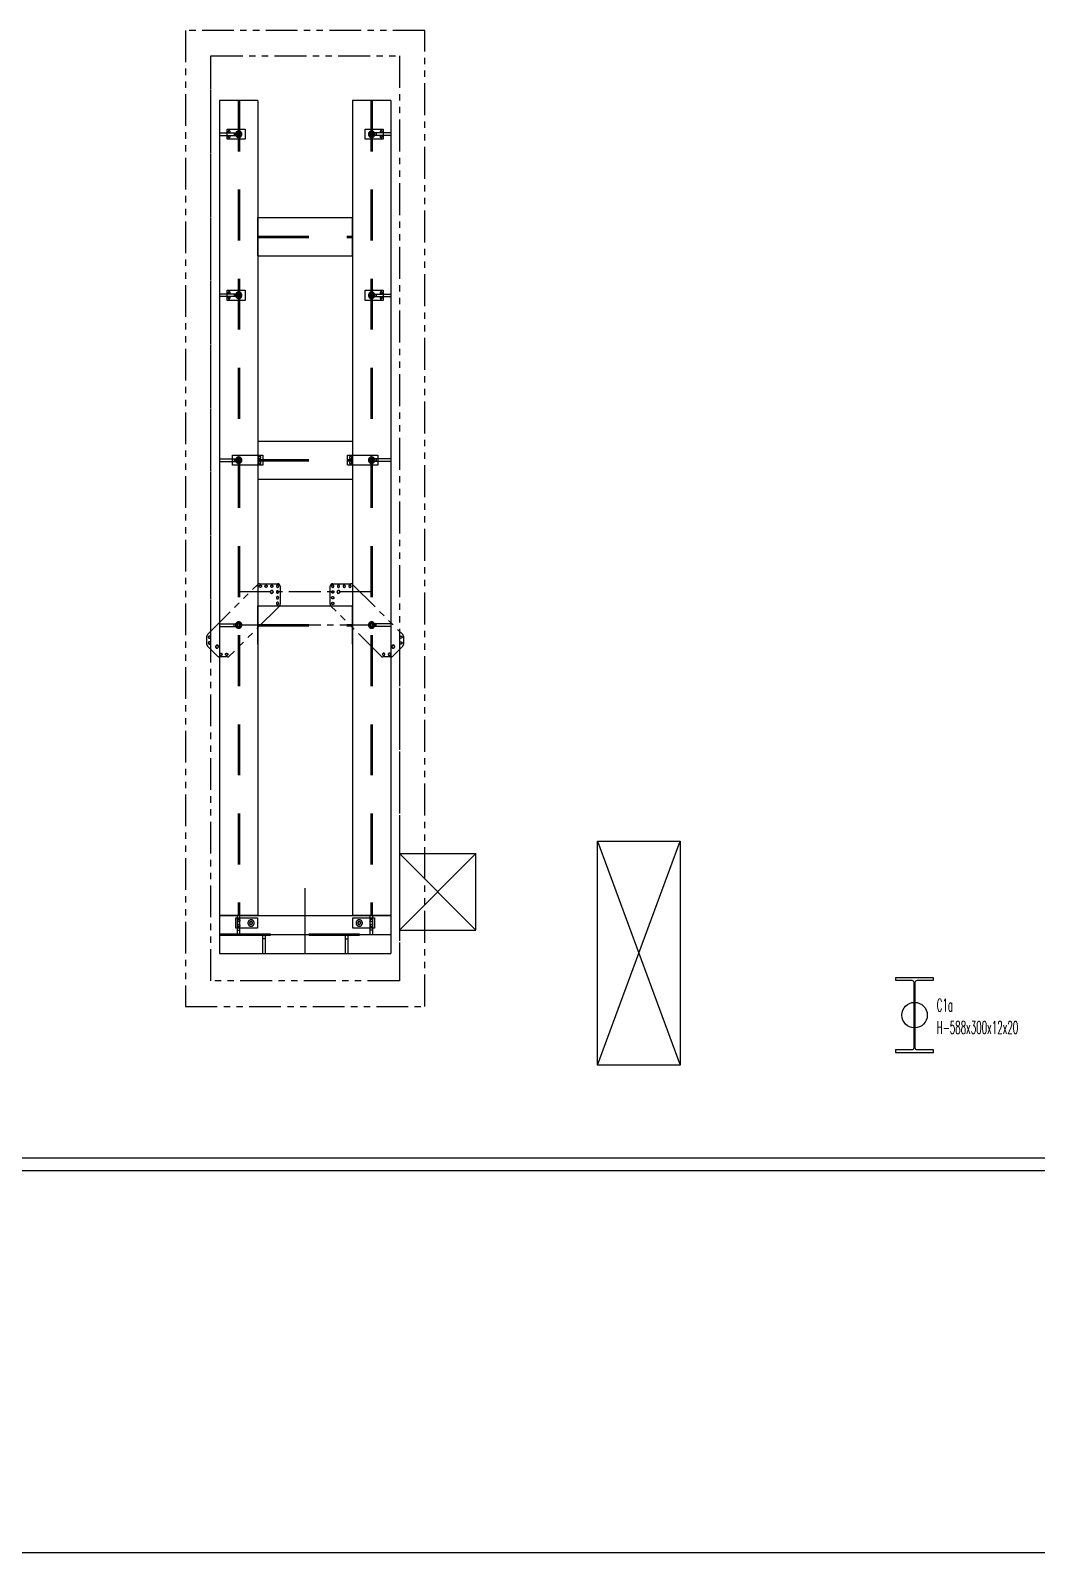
# Model space of a CAD drawing. Header units: millimetres. Extents: x 10462777 to 22643323, y 453826 to 1389191.
# Drawn here: x 11279185 to 11287090, y 589577 to 601532 of the extents above; entities that cross this region are included whole.
import ezdxf
from ezdxf.enums import TextEntityAlignment as Align

# ---------------------------------------------------------------- set-up
doc = ezdxf.new("R2010")
doc.units = ezdxf.units.MM
doc.header["$LTSCALE"] = 200
doc.header["$MEASUREMENT"] = 0
for name, pattern in [('CENTER', [2, 1.25, -0.25, 0.25, -0.25]), ('DASHED', [3.5, 2, -1.5]), ('PHANTOM', [2.5, 1.25, -0.25, 0.25, -0.25, 0.25, -0.25])]:
    doc.linetypes.add(name, pattern=pattern)
doc.layers.get('0').update_dxf_attribs({"linetype": 'CONTINUOUS'})
doc.layers.add('COL', color=2, linetype='CONTINUOUS')
doc.layers.add('ELEV', color=6, linetype='CONTINUOUS')
doc.layers.add('No_Print', color=153, linetype='CONTINUOUS', plot=False)
doc.layers.add('TOP$1', color=7, linetype='CONTINUOUS', true_color=0xffffff)
doc.layers.add('TOP$23', color=7, linetype='CONTINUOUS', true_color=0xffffff)
doc.styles.add('HYwulM', font='txt.shx ', dxfattribs={"bigfont": ' whgtxt.shx'})

msp = doc.modelspace()

# ---------------------------------------------------------------- linework, layer by layer
at = {"ltscale": 10}
for p, q in [((11283640.16633, 593405.03028), (11284290.16633, 595165.03028)), ((11283640.16633, 595165.03028), (11284290.16633, 593405.03028)), ((11282083.66913, 595066.71124), (11282683.66913, 595066.71124)), ((11282083.66913, 595066.71124), (11282083.66913, 594466.71124)), ((11282683.66913, 595066.71124), (11282083.66913, 594466.71124)), ((11282683.66913, 594466.71124), (11282083.66913, 595066.71124)), ((11282683.66913, 594466.71124), (11282683.66913, 595066.71124)), ((11281343.66913, 594281.71124), (11281343.66913, 594796.21572)), ((11281018.66452, 594431.71124), (11281991.56045, 594431.71124)), ((11282083.66913, 594466.71124), (11282683.66913, 594466.71124)), ((11265887.01605, 592578.10293), (11313222.74658, 592578.10293)), ((11265928.43741, 592678.10293), (11313181.32522, 592678.10293)), ((11264264.76621, 589577.4205), (11313383.64755, 589578.99609))]:
    msp.add_line(p, q, dxfattribs=at)
at = {"layer": 'COL'}
msp.add_lwpolyline([(11286125.32522, 593540.38492, -0.4142135624), (11286109.32522, 593524.38492), (11285981.32522, 593524.38492), (11285981.32522, 593504.38492), (11286281.32522, 593504.38492), (11286281.32522, 593524.38492), (11286153.32522, 593524.38492, -0.4142135624), (11286137.32522, 593540.38492), (11286137.32522, 594056.38492, -0.4142135624), (11286153.32522, 594072.38492), (11286281.32522, 594072.38492), (11286281.32522, 594092.38492), (11285981.32522, 594092.38492), (11285981.32522, 594072.38492), (11286109.32522, 594072.38492, -0.4142135624), (11286125.32522, 594056.38492)], format="xyb", close=True, dxfattribs=at)
msp.add_lwpolyline([(11286125.32522, 593540.38492, -0.4142135624), (11286109.32522, 593524.38492), (11285981.32522, 593524.38492), (11285981.32522, 593504.38492), (11286281.32522, 593504.38492), (11286281.32522, 593524.38492), (11286153.32522, 593524.38492, -0.4142135624), (11286137.32522, 593540.38492), (11286137.32522, 594056.38492, -0.4142135624), (11286153.32522, 594072.38492), (11286281.32522, 594072.38492), (11286281.32522, 594092.38492), (11285981.32522, 594092.38492), (11285981.32522, 594072.38492), (11286109.32522, 594072.38492, -0.4142135624), (11286125.32522, 594056.38492)], format="xyb", close=True, dxfattribs=at)
at = {"layer": 'ELEV'}
for p, q in [((11283640.16633, 595165.03028), (11284290.16633, 595165.03028)), ((11283640.16633, 593405.03028), (11283640.16633, 595165.03028)), ((11284290.16633, 595165.03028), (11284290.16633, 593405.03028)), ((11284290.16633, 593405.03028), (11283640.16633, 593405.03028))]:
    msp.add_line(p, q, dxfattribs=at)
at = {"layer": 'No_Print'}
msp.add_circle((11286131.32522, 593798.38492), 100, dxfattribs=at)
msp.add_circle((11286131.32522, 593798.38492), 100, dxfattribs=at)
at = {"layer": 'TOP$1', "color": 155, "linetype": 'PHANTOM'}
for p, q in [((11280603.66913, 596813.78937), (11280603.66913, 601331.71124)), ((11280603.66913, 601331.71124), (11282083.66913, 601331.71124)), ((11282083.66913, 596669.73804), (11282083.66913, 594066.71124)), ((11282083.66913, 594066.71124), (11280603.66913, 594066.71124))]:
    msp.add_line(p, q, dxfattribs=at)
at = {"layer": 'TOP$23', "color": 155, "linetype": 'PHANTOM'}
for p, q in [((11282283.66913, 601531.71124), (11280403.66913, 601531.71124)), ((11280403.66913, 601531.71124), (11280403.66913, 593866.71124)), ((11282283.66913, 593866.71124), (11282283.66913, 601531.71124)), ((11280603.66913, 594066.71124), (11280603.66913, 601331.71124)), ((11280603.66913, 601331.71124), (11282083.16913, 601331.71124)), ((11282083.66913, 601331.21124), (11282083.66913, 594066.71124)), ((11282083.66913, 594066.71124), (11280603.66913, 594066.71124)), ((11280403.66913, 593866.71124), (11282283.66913, 593866.71124))]:
    msp.add_line(p, q, dxfattribs=at)
at = {"layer": 'TOP$23', "linetype": 'Continuous'}
for p, q in [((11280971.66913, 600981.71124), (11280671.66913, 600981.71124)), ((11280671.66913, 600981.71124), (11280671.66913, 596881.71124)), ((11280971.66913, 600981.71124), (11280971.66913, 598196.71124)), ((11281715.66913, 600981.71124), (11281715.66913, 598196.71124)), ((11282015.66913, 600981.71124), (11281715.66913, 600981.71124)), ((11282015.66913, 600981.71124), (11282015.66913, 596881.71124)), ((11280971.66913, 599761.71124), (11280971.66913, 600061.71124)), ((11280971.66913, 600061.71124), (11281715.66913, 600061.71124)), ((11281715.66913, 599761.71124), (11281715.66913, 600061.71124)), ((11280971.66913, 599761.71124), (11281715.66913, 599761.71124)), ((11280971.66913, 598306.71124), (11280971.66913, 598196.70968)), ((11280971.66913, 598306.71124), (11281715.66913, 598306.71124)), ((11281715.66913, 598306.71124), (11281715.66913, 598196.70968)), ((11280971.66913, 598116.71281), (11280971.66913, 598006.71124)), ((11280971.66913, 598116.61124), (11280971.66913, 597181.71124)), ((11281715.66913, 598116.71281), (11281715.66913, 598006.71124)), ((11281715.66913, 598116.61124), (11281715.66913, 597181.71124)), ((11280971.66913, 598006.71124), (11281715.66913, 598006.71124)), ((11281141.62663, 597011.71124), (11281545.71163, 597011.71124)), ((11280971.66913, 596711.71124), (11280971.66913, 596841.71437)), ((11280971.66913, 596841.71124), (11280971.66913, 594581.71124)), ((11281715.66913, 596711.71124), (11281715.66913, 596841.71437)), ((11281715.66913, 596841.71124), (11281715.66913, 594581.71124)), ((11280671.66913, 596611.71124), (11280671.66913, 594581.71124)), ((11282015.66913, 596611.71124), (11282015.66913, 594581.71124)), ((11280671.66913, 594581.71124), (11280671.66913, 594281.71124)), ((11280671.66913, 594581.71124), (11282015.66913, 594581.71124)), ((11280971.66913, 594581.71124), (11280671.66913, 594581.71124)), ((11282015.66913, 594581.71124), (11281715.66913, 594581.71124)), ((11282015.66913, 594581.71124), (11282015.66913, 594281.71124)), ((11280671.66913, 594431.71124), (11282015.66913, 594431.71124)), ((11280671.66913, 594281.71124), (11282015.66913, 594281.71124))]:
    msp.add_line(p, q, dxfattribs=at)
at = {"layer": 'TOP$23', "linetype": 'DASHED'}
for p, q in [((11280816.66913, 600981.71124), (11280816.66913, 594581.71124)), ((11280826.66913, 600981.71124), (11280826.66913, 594581.71124)), ((11281860.66913, 600981.71124), (11281860.66913, 594581.71124)), ((11281870.66913, 600981.71124), (11281870.66913, 594581.71124)), ((11280671.66913, 600726.71124), (11280786.66913, 600726.71124)), ((11280671.66913, 600706.71124), (11280786.66913, 600706.71124)), ((11280786.66913, 600726.71124), (11280786.66913, 600706.71124)), ((11280786.66913, 600726.71124), (11280816.66913, 600726.71124)), ((11280786.66913, 600706.71124), (11280816.66913, 600706.71124)), ((11281900.66913, 600726.71124), (11281870.66913, 600726.71124)), ((11281900.66913, 600706.71124), (11281870.66913, 600706.71124)), ((11281900.66913, 600726.71124), (11281900.66913, 600706.71124)), ((11282015.66913, 600726.71124), (11281900.66913, 600726.71124)), ((11282015.66913, 600706.71124), (11281900.66913, 600706.71124)), ((11280971.66913, 599916.71124), (11281715.66913, 599916.71124)), ((11280971.66913, 599906.71124), (11281715.66913, 599906.71124)), ((11280786.66913, 599461.71124), (11280671.66913, 599461.71124)), ((11280786.66913, 599441.71124), (11280671.66913, 599441.71124)), ((11280786.66913, 599461.71124), (11280786.66913, 599441.71124)), ((11280816.66913, 599461.71124), (11280786.66913, 599461.71124)), ((11280816.66913, 599441.71124), (11280786.66913, 599441.71124)), ((11281870.66913, 599461.71124), (11281900.66913, 599461.71124)), ((11281870.66913, 599441.71124), (11281900.66913, 599441.71124)), ((11281900.66913, 599461.71124), (11281900.66913, 599441.71124)), ((11281900.66913, 599461.71124), (11282015.66913, 599461.71124)), ((11281900.66913, 599441.71124), (11282015.66913, 599441.71124)), ((11280971.66913, 598196.71124), (11280971.66913, 598116.61124)), ((11280971.66913, 598196.70968), (11280971.66913, 598116.71281)), ((11281715.66913, 598196.71124), (11281715.66913, 598116.61124)), ((11281715.66913, 598196.70968), (11281715.66913, 598116.71281)), ((11280671.66913, 598166.71124), (11280786.66913, 598166.71124)), ((11280671.66913, 598146.71124), (11280786.66913, 598146.71124)), ((11280786.66913, 598166.71124), (11280786.66913, 598146.71124)), ((11280786.66913, 598166.71124), (11280816.66913, 598166.71124)), ((11280786.66913, 598146.71124), (11280816.66913, 598146.71124)), ((11280971.66913, 598161.71124), (11281715.66913, 598161.71124)), ((11280971.66913, 598151.71124), (11281715.66913, 598151.71124)), ((11281900.66913, 598166.71124), (11281870.66913, 598166.71124)), ((11281900.66913, 598146.71124), (11281870.66913, 598146.71124)), ((11281900.66913, 598166.71124), (11281900.66913, 598146.71124)), ((11282015.66913, 598166.71124), (11281900.66913, 598166.71124)), ((11282015.66913, 598146.71124), (11281900.66913, 598146.71124)), ((11280971.66913, 597181.71124), (11280971.66913, 596841.71124)), ((11281715.66913, 597181.71124), (11281715.66913, 596841.71124)), ((11280971.66913, 597011.71124), (11281141.62663, 597011.71124)), ((11280971.66913, 596841.71437), (11280971.66913, 597011.71124)), ((11281545.71163, 597011.71124), (11281715.66913, 597011.71124)), ((11281715.66913, 596841.71437), (11281715.66913, 597011.71124)), ((11280671.66913, 596881.71124), (11280671.66913, 596611.71124)), ((11282015.66913, 596881.71124), (11282015.66913, 596611.71124)), ((11280671.66913, 596871.71124), (11280786.66913, 596871.71124)), ((11280671.66913, 596851.71124), (11280786.66913, 596851.71124)), ((11280786.66913, 596851.71124), (11280786.66913, 596871.71124)), ((11280786.66913, 596871.71124), (11280816.66913, 596871.71124)), ((11280786.66913, 596851.71124), (11280816.66913, 596851.71124)), ((11280971.66913, 596866.71124), (11281715.66913, 596866.71124)), ((11280971.66913, 596856.71124), (11281715.66913, 596856.71124)), ((11281900.66913, 596871.71124), (11281870.66913, 596871.71124)), ((11281900.66913, 596851.71124), (11281870.66913, 596851.71124)), ((11281900.66913, 596851.71124), (11281900.66913, 596871.71124)), ((11282015.66913, 596871.71124), (11281900.66913, 596871.71124)), ((11282015.66913, 596851.71124), (11281900.66913, 596851.71124)), ((11280811.66913, 594466.71124), (11280811.66913, 594581.71124)), ((11280831.66913, 594466.71124), (11280831.66913, 594581.71124)), ((11281855.66913, 594466.71124), (11281855.66913, 594581.71124)), ((11281875.66913, 594466.71124), (11281875.66913, 594581.71124)), ((11280671.66913, 594436.71124), (11282015.66913, 594436.71124)), ((11280671.66913, 594426.71124), (11282015.66913, 594426.71124)), ((11280811.66913, 594466.71124), (11280831.66913, 594466.71124)), ((11280811.66913, 594436.71124), (11280811.66913, 594466.71124)), ((11280831.66913, 594436.71124), (11280831.66913, 594466.71124)), ((11281008.66913, 594426.71124), (11281008.66913, 594396.71124)), ((11281028.66913, 594396.71124), (11281008.66913, 594396.71124)), ((11281008.66913, 594396.71124), (11281008.66913, 594281.71124)), ((11281028.66913, 594426.71124), (11281028.66913, 594396.71124)), ((11281028.66913, 594396.71124), (11281028.66913, 594281.71124)), ((11281658.66913, 594426.71124), (11281658.66913, 594396.71124)), ((11281658.66913, 594396.71124), (11281678.66913, 594396.71124)), ((11281658.66913, 594396.71124), (11281658.66913, 594281.71124)), ((11281678.66913, 594426.71124), (11281678.66913, 594396.71124)), ((11281678.66913, 594396.71124), (11281678.66913, 594281.71124)), ((11281875.66913, 594466.71124), (11281855.66913, 594466.71124)), ((11281855.66913, 594436.71124), (11281855.66913, 594466.71124)), ((11281875.66913, 594436.71124), (11281875.66913, 594466.71124))]:
    msp.add_line(p, q, dxfattribs=at)
at = {"layer": 'TOP$23', "linetype": 'PHANTOM'}
for p, q in [((11280731.66913, 600676.71124), (11280731.66913, 600756.71124)), ((11280731.66913, 600756.71124), (11280871.66913, 600756.71124)), ((11280871.66913, 600756.71124), (11280871.66913, 600676.71124)), ((11281815.66913, 600756.71124), (11281955.66913, 600756.71124)), ((11281815.66913, 600676.71124), (11281815.66913, 600756.71124)), ((11281955.66913, 600756.71124), (11281955.66913, 600676.71124)), ((11280871.66913, 600676.71124), (11280731.66913, 600676.71124)), ((11281955.66913, 600676.71124), (11281815.66913, 600676.71124)), ((11280731.66913, 599411.71124), (11280731.66913, 599491.71124)), ((11280731.66913, 599491.71124), (11280871.66913, 599491.71124)), ((11280871.66913, 599411.71124), (11280731.66913, 599411.71124)), ((11280871.66913, 599491.71124), (11280871.66913, 599411.71124)), ((11281815.66913, 599491.71124), (11281955.66913, 599491.71124)), ((11281815.66913, 599411.71124), (11281815.66913, 599491.71124)), ((11281955.66913, 599411.71124), (11281815.66913, 599411.71124)), ((11281955.66913, 599491.71124), (11281955.66913, 599411.71124)), ((11280771.66913, 598196.71124), (11281011.66913, 598196.71124)), ((11280771.66913, 598116.71124), (11280771.66913, 598196.71124)), ((11281011.66913, 598196.71124), (11281011.66913, 598116.71124)), ((11281675.66913, 598116.71124), (11281675.66913, 598196.71124)), ((11281675.66913, 598196.71124), (11281915.66913, 598196.71124)), ((11281915.66913, 598196.71124), (11281915.66913, 598116.71124)), ((11281011.66913, 598116.71124), (11280771.66913, 598116.71124)), ((11281915.66913, 598116.71124), (11281675.66913, 598116.71124)), ((11280577.527, 596787.56911), (11280970.81127, 597180.85338)), ((11280984.9534, 597186.71124), (11281126.66913, 597186.71124)), ((11281146.66913, 597166.71124), (11281146.66913, 597024.99551)), ((11281540.66913, 597024.99551), (11281540.66913, 597166.71124)), ((11281560.66913, 597186.71124), (11281702.38486, 597186.71124)), ((11281716.527, 597180.85338), (11282109.81127, 596787.56911)), ((11281140.81127, 597010.85338), (11280747.527, 596617.56911)), ((11281939.81127, 596617.56911), (11281546.527, 597010.85338)), ((11280571.66913, 596709.99551), (11280571.66913, 596773.42697)), ((11280603.66913, 596669.73804), (11280603.66913, 596813.78937)), ((11282083.66913, 596813.78937), (11282083.66913, 596813.71124)), ((11282115.66913, 596773.42697), (11282115.66913, 596709.99551)), ((11280577.527, 596695.85338), (11280655.81127, 596617.56911)), ((11282031.527, 596617.56911), (11282109.81127, 596695.85338)), ((11280733.38486, 596611.71124), (11280669.9534, 596611.71124)), ((11282017.38486, 596611.71124), (11281953.9534, 596611.71124)), ((11280798.66913, 594481.71124), (11280798.66913, 594561.71124)), ((11280798.66913, 594561.71124), (11280968.66913, 594561.71124)), ((11280968.66913, 594561.71124), (11280968.66913, 594481.71124)), ((11281718.66913, 594481.71124), (11281718.66913, 594561.71124)), ((11281718.66913, 594561.71124), (11281888.66913, 594561.71124)), ((11281888.66913, 594561.71124), (11281888.66913, 594481.71124)), ((11280968.66913, 594481.71124), (11280798.66913, 594481.71124)), ((11281888.66913, 594481.71124), (11281718.66913, 594481.71124))]:
    msp.add_line(p, q, dxfattribs=at)
at = {"layer": 'TOP$23', "linetype": 'CENTER'}
msp.add_line((11281865.66913, 596861.71124), (11280821.66913, 596861.71124), dxfattribs=at)
at = {"layer": 'TOP$23', "linetype": 'PHANTOM', "extrusion": (0, 0, -1)}
for centre, radius in [((-11280746.66913, 600736.71124), 7), ((-11280746.66913, 600696.71124), 7), ((-11280821.66913, 600716.71124), 25), ((-11280821.66913, 600716.71124), 10.5), ((-11281865.66913, 600716.71124), 25), ((-11281865.66913, 600716.71124), 10.5), ((-11281940.66913, 600736.71124), 7), ((-11281940.66913, 600696.71124), 7), ((-11280746.66913, 599471.71124), 7), ((-11280746.66913, 599431.71124), 7), ((-11280821.66913, 599451.71124), 25), ((-11280821.66913, 599451.71124), 10.5), ((-11281865.66913, 599451.71124), 25), ((-11281865.66913, 599451.71124), 10.5), ((-11281940.66913, 599471.71124), 7), ((-11281940.66913, 599431.71124), 7), ((-11280821.66913, 598156.71124), 25), ((-11280821.66913, 598156.71124), 10.5), ((-11280986.66913, 598176.71124), 9), ((-11280986.66913, 598136.71124), 9), ((-11281700.66913, 598176.71124), 9), ((-11281700.66913, 598136.71124), 9), ((-11281865.66913, 598156.71124), 25), ((-11281865.66913, 598156.71124), 10.5), ((-11281081.66913, 597121.71124), 10.5), ((-11281126.66913, 597166.71124), 9), ((-11281126.66913, 597121.71124), 9), ((-11281560.66913, 597166.71124), 9), ((-11281605.66913, 597121.71124), 10.5), ((-11281605.66913, 597166.71124), 9), ((-11281650.66913, 597166.71124), 9), ((-11281695.66913, 597166.71124), 9), ((-11281126.66913, 597076.71124), 9), ((-11281126.66913, 597031.71124), 9), ((-11280821.66913, 596861.71124), 25), ((-11281865.66913, 596861.71124), 25), ((-11280591.66913, 596766.71124), 9), ((-11280821.66913, 596861.71124), 10.5), ((-11281865.66913, 596861.71124), 10.5), ((-11280591.66913, 596721.71124), 9), ((-11280651.66913, 596691.71124), 10.5), ((-11281960.66913, 596631.71124), 9), ((-11282005.66913, 596631.71124), 9), ((-11282035.66913, 596691.71124), 10.5), ((-11280823.66913, 594541.71124), 9), ((-11280823.66913, 594501.71124), 9), ((-11280918.66913, 594521.71124), 25), ((-11280918.66913, 594521.71124), 10.5), ((-11281768.66913, 594521.71124), 25), ((-11281768.66913, 594521.71124), 10.5), ((-11281863.66913, 594541.71124), 9), ((-11281863.66913, 594501.71124), 9)]:
    msp.add_circle(centre, radius, dxfattribs=at)
at = {"layer": 'TOP$23', "linetype": 'DASHED'}
for centre in [(11280821.66913, 600716.71124), (11281865.66913, 600716.71124), (11280821.66913, 599451.71124), (11281865.66913, 599451.71124), (11280821.66913, 598156.71124), (11281865.66913, 598156.71124), (11280821.66913, 596861.71124), (11281865.66913, 596861.71124)]:
    msp.add_circle(centre, 20, dxfattribs=at)
at = {"layer": 'TOP$23', "linetype": 'PHANTOM'}
for centre in [(11280991.66913, 597166.71124), (11281036.66913, 597166.71124), (11281081.66913, 597166.71124), (11281560.66913, 597121.71124), (11281560.66913, 597076.71124), (11281560.66913, 597031.71124), (11282095.66913, 596766.71124), (11280681.66913, 596631.71124), (11280726.66913, 596631.71124), (11282095.66913, 596721.71124)]:
    msp.add_circle(centre, 9, dxfattribs=at)
at = {"layer": 'TOP$23', "linetype": 'DASHED'}
for centre, radius in [((11280746.66913, 600736.71124), 8), ((11280746.66913, 600696.71124), 8), ((11280821.66913, 600716.71124), 12), ((11281865.66913, 600716.71124), 12), ((11281940.66913, 600736.71124), 8), ((11281940.66913, 600696.71124), 8), ((11280746.66913, 599471.71124), 8), ((11280746.66913, 599431.71124), 8), ((11280821.66913, 599451.71124), 12), ((11281865.66913, 599451.71124), 12), ((11281940.66913, 599471.71124), 8), ((11281940.66913, 599431.71124), 8), ((11280821.66913, 598156.71124), 12), ((11281865.66913, 598156.71124), 12), ((11281081.66913, 597121.71124), 12), ((11281605.66913, 597121.71124), 12), ((11280821.66913, 596861.71124), 12), ((11281865.66913, 596861.71124), 12), ((11280651.66913, 596691.71124), 12), ((11282035.66913, 596691.71124), 12), ((11280918.66913, 594521.71124), 12), ((11281768.66913, 594521.71124), 12)]:
    msp.add_arc(centre, radius, 344.999999932, 254.999999977, dxfattribs=at)
at = {"layer": 'TOP$23', "linetype": 'PHANTOM'}
for centre, start, end in [((11280984.9534, 597166.71124), 90, 135.000000076), ((11281126.66913, 597166.71124), 0, 90), ((11281560.66913, 597166.71124), 90, 180), ((11281702.38486, 597166.71124), 44.999999924, 90), ((11281126.66913, 597024.99551), 315.000000076, 0), ((11281560.66913, 597024.99551), 180, 224.999999924), ((11280591.66913, 596773.42697), 135.000000076, 180), ((11282095.66913, 596773.42697), 0, 44.999999924), ((11280591.66913, 596709.99551), 180, 224.999999924), ((11282095.66913, 596709.99551), 315.000000076, 0), ((11280669.9534, 596631.71124), 224.999999924, 270), ((11280733.38486, 596631.71124), 270, 315.000000076), ((11281953.9534, 596631.71124), 224.999999924, 270), ((11282017.38486, 596631.71124), 270, 315.000000076)]:
    msp.add_arc(centre, 20, start, end, dxfattribs=at)
at = {"layer": 'TOP$23', "linetype": 'CENTER'}
msp.add_open_spline([(11281865.66913, 597121.71124), (11281863.63007, 597121.71124), (11281859.55195, 597121.71124), (11281855.98359, 597121.71124), (11281852.92499, 597121.71124), (11281849.35663, 597121.71124), (11281845.78827, 597121.71124), (11281842.72968, 597121.71124), (11281839.67109, 597121.71124), (11281836.61249, 597121.71124), (11281833.04413, 597121.71124), (11281829.47577, 597121.71124), (11281826.41718, 597121.71124), (11281823.35859, 597121.71124), (11281820.29999, 597121.71124), (11281816.73163, 597121.71124), (11281813.16327, 597121.71124), (11281810.10468, 597121.71124), (11281807.04609, 597121.71124), (11281803.98749, 597121.71124), (11281800.41913, 597121.71124), (11281796.85077, 597121.71124), (11281793.79218, 597121.71124), (11281790.73359, 597121.71124), (11281787.67499, 597121.71124), (11281784.10663, 597121.71124), (11281780.53827, 597121.71124), (11281777.47968, 597121.71124), (11281774.42109, 597121.71124), (11281771.36249, 597121.71124), (11281767.79413, 597121.71124), (11281764.22577, 597121.71124), (11281761.16718, 597121.71124), (11281757.59882, 597121.71124), (11281754.54023, 597121.71124), (11281751.48163, 597121.71124), (11281748.42304, 597121.71124), (11281745.36445, 597121.71124), (11281741.28632, 597121.71124), (11281738.22773, 597121.71124), (11281735.16913, 597121.71124), (11281731.60077, 597121.71124), (11281728.54218, 597121.71124), (11281725.48359, 597121.71124), (11281722.42499, 597121.71124), (11281718.85663, 597121.71124), (11281715.28827, 597121.71124), (11281712.22968, 597121.71124), (11281709.17109, 597121.71124), (11281706.11249, 597121.71124), (11281702.54413, 597121.71124), (11281698.97577, 597121.71124), (11281695.91718, 597121.71124), (11281692.85859, 597121.71124), (11281689.79999, 597121.71124), (11281686.23163, 597121.71124), (11281682.66327, 597121.71124), (11281679.60468, 597121.71124), (11281676.54609, 597121.71124), (11281673.48749, 597121.71124), (11281669.91913, 597121.71124), (11281666.35077, 597121.71124), (11281663.29218, 597121.71124), (11281660.23359, 597121.71124), (11281657.17499, 597121.71124), (11281653.60663, 597121.71124), (11281650.03827, 597121.71124), (11281646.97968, 597121.71124), (11281643.92109, 597121.71124), (11281640.86249, 597121.71124), (11281637.29413, 597121.71124), (11281633.72577, 597121.71124), (11281630.66718, 597121.71124), (11281627.60859, 597121.71124), (11281624.54999, 597121.71124), (11281620.98163, 597121.71124), (11281617.41327, 597121.71124), (11281614.35468, 597121.71124), (11281611.29609, 597121.71124), (11281608.23749, 597121.71124), (11281604.66913, 597121.71124), (11281601.10077, 597121.71124), (11281598.04218, 597121.71124), (11281594.98359, 597121.71124), (11281591.92499, 597121.71124), (11281588.35663, 597121.71124), (11281584.78827, 597121.71124), (11281581.72968, 597121.71124), (11281578.67109, 597121.71124), (11281575.61249, 597121.71124), (11281572.04413, 597121.71124), (11281568.47577, 597121.71124), (11281565.41718, 597121.71124), (11281562.35859, 597121.71124), (11281559.29999, 597121.71124), (11281555.73163, 597121.71124), (11281552.16327, 597121.71124), (11281549.10468, 597121.71124), (11281546.04609, 597121.71124), (11281542.98749, 597121.71124), (11281539.41913, 597121.71124), (11281535.85077, 597121.71124), (11281532.79218, 597121.71124), (11281529.73359, 597121.71124), (11281526.67499, 597121.71124), (11281523.10663, 597121.71124), (11281520.04804, 597121.71124), (11281516.98945, 597121.71124), (11281513.42109, 597121.71124), (11281510.36249, 597121.71124), (11281506.79413, 597121.71124), (11281503.22577, 597121.71124), (11281500.16718, 597121.71124), (11281497.10859, 597121.71124), (11281494.04999, 597121.71124), (11281490.48163, 597121.71124), (11281486.91327, 597121.71124), (11281483.85468, 597121.71124), (11281480.79609, 597121.71124), (11281477.73749, 597121.71124), (11281474.16913, 597121.71124), (11281470.60077, 597121.71124), (11281467.54218, 597121.71124), (11281464.48359, 597121.71124), (11281461.42499, 597121.71124), (11281457.85663, 597121.71124), (11281454.28827, 597121.71124), (11281451.22968, 597121.71124), (11281448.17109, 597121.71124), (11281445.11249, 597121.71124), (11281441.54413, 597121.71124), (11281437.97577, 597121.71124), (11281434.91718, 597121.71124), (11281431.34882, 597121.71124), (11281428.29023, 597121.71124), (11281425.23163, 597121.71124), (11281421.66327, 597121.71124), (11281418.60468, 597121.71124), (11281415.54609, 597121.71124), (11281412.48749, 597121.71124), (11281408.91913, 597121.71124), (11281405.35077, 597121.71124), (11281402.29218, 597121.71124), (11281399.23359, 597121.71124), (11281396.17499, 597121.71124), (11281392.60663, 597121.71124), (11281389.03827, 597121.71124), (11281385.97968, 597121.71124), (11281382.92109, 597121.71124), (11281379.86249, 597121.71124), (11281376.29413, 597121.71124), (11281372.72577, 597121.71124), (11281369.66718, 597121.71124), (11281366.60859, 597121.71124), (11281363.54999, 597121.71124), (11281359.98163, 597121.71124), (11281356.41327, 597121.71124), (11281353.35468, 597121.71124), (11281349.78632, 597121.71124), (11281346.72773, 597121.71124), (11281343.66913, 597121.71124), (11281340.10077, 597121.71124), (11281337.04218, 597121.71124), (11281333.98359, 597121.71124), (11281330.92499, 597121.71124), (11281327.35663, 597121.71124), (11281323.78827, 597121.71124), (11281320.72968, 597121.71124), (11281317.67109, 597121.71124), (11281314.61249, 597121.71124), (11281311.04413, 597121.71124), (11281307.47577, 597121.71124), (11281304.41718, 597121.71124), (11281301.35859, 597121.71124), (11281298.29999, 597121.71124), (11281294.73163, 597121.71124), (11281291.16327, 597121.71124), (11281288.10468, 597121.71124), (11281285.04609, 597121.71124), (11281281.98749, 597121.71124), (11281278.41913, 597121.71124), (11281274.85077, 597121.71124), (11281271.79218, 597121.71124), (11281268.73359, 597121.71124), (11281265.67499, 597121.71124), (11281262.10663, 597121.71124), (11281258.53827, 597121.71124), (11281255.47968, 597121.71124), (11281252.42109, 597121.71124), (11281249.36249, 597121.71124), (11281245.79413, 597121.71124), (11281242.22577, 597121.71124), (11281239.16718, 597121.71124), (11281236.10859, 597121.71124), (11281233.04999, 597121.71124), (11281229.48163, 597121.71124), (11281225.91327, 597121.71124), (11281222.85468, 597121.71124), (11281219.79609, 597121.71124), (11281216.73749, 597121.71124), (11281213.16913, 597121.71124), (11281209.60077, 597121.71124), (11281206.54218, 597121.71124), (11281203.48359, 597121.71124), (11281200.42499, 597121.71124), (11281196.85663, 597121.71124), (11281193.28827, 597121.71124), (11281190.22968, 597121.71124), (11281187.17109, 597121.71124), (11281184.11249, 597121.71124), (11281180.54413, 597121.71124), (11281177.48554, 597121.71124), (11281174.42695, 597121.71124), (11281170.85859, 597121.71124), (11281167.79999, 597121.71124), (11281164.23163, 597121.71124), (11281160.66327, 597121.71124), (11281157.60468, 597121.71124), (11281154.54609, 597121.71124), (11281151.48749, 597121.71124), (11281147.91913, 597121.71124), (11281144.35077, 597121.71124), (11281141.29218, 597121.71124), (11281138.23359, 597121.71124), (11281135.17499, 597121.71124), (11281131.60663, 597121.71124), (11281128.03827, 597121.71124), (11281124.97968, 597121.71124), (11281121.92109, 597121.71124), (11281118.86249, 597121.71124), (11281115.29413, 597121.71124), (11281111.72577, 597121.71124), (11281108.66718, 597121.71124), (11281105.60859, 597121.71124), (11281102.54999, 597121.71124), (11281098.98163, 597121.71124), (11281095.41327, 597121.71124), (11281092.35468, 597121.71124), (11281089.29609, 597121.71124), (11281086.23749, 597121.71124), (11281082.66913, 597121.71124), (11281079.10077, 597121.71124), (11281076.04218, 597121.71124), (11281072.98359, 597121.71124), (11281069.92499, 597121.71124), (11281066.35663, 597121.71124), (11281062.78827, 597121.71124), (11281059.72968, 597121.71124), (11281056.67109, 597121.71124), (11281053.61249, 597121.71124), (11281050.04413, 597121.71124), (11281046.47577, 597121.71124), (11281043.41718, 597121.71124), (11281040.35859, 597121.71124), (11281037.29999, 597121.71124), (11281033.73163, 597121.71124), (11281030.16327, 597121.71124), (11281027.10468, 597121.71124), (11281024.04609, 597121.71124), (11281020.98749, 597121.71124), (11281017.41913, 597121.71124), (11281013.85077, 597121.71124), (11281010.79218, 597121.71124), (11281007.73359, 597121.71124), (11281004.67499, 597121.71124), (11281001.10663, 597121.71124), (11280997.53827, 597121.71124), (11280994.47968, 597121.71124), (11280990.91132, 597121.71124), (11280987.85273, 597121.71124), (11280984.79413, 597121.71124), (11280981.22577, 597121.71124), (11280978.16718, 597121.71124), (11280975.10859, 597121.71124), (11280972.04999, 597121.71124), (11280968.48163, 597121.71124), (11280964.91327, 597121.71124), (11280961.85468, 597121.71124), (11280958.79609, 597121.71124), (11280955.73749, 597121.71124), (11280952.16913, 597121.71124), (11280948.60077, 597121.71124), (11280945.54218, 597121.71124), (11280942.48359, 597121.71124), (11280939.42499, 597121.71124), (11280935.85663, 597121.71124), (11280932.28827, 597121.71124), (11280929.22968, 597121.71124), (11280926.17109, 597121.71124), (11280923.11249, 597121.71124), (11280919.54413, 597121.71124), (11280915.97577, 597121.71124), (11280912.91718, 597121.71124), (11280909.85859, 597121.71124), (11280906.79999, 597121.71124), (11280903.23163, 597121.71124), (11280899.66327, 597121.71124), (11280896.60468, 597121.71124), (11280893.54609, 597121.71124), (11280890.48749, 597121.71124), (11280886.91913, 597121.71124), (11280883.35077, 597121.71124), (11280880.29218, 597121.71124), (11280877.23359, 597121.71124), (11280874.17499, 597121.71124), (11280870.60663, 597121.71124), (11280867.03827, 597121.71124), (11280863.97968, 597121.71124), (11280860.92109, 597121.71124), (11280857.86249, 597121.71124), (11280854.29413, 597121.71124), (11280850.72577, 597121.71124), (11280847.66718, 597121.71124), (11280844.60859, 597121.71124), (11280841.54999, 597121.71124), (11280837.98163, 597121.71124), (11280834.41327, 597121.71124), (11280831.35468, 597121.71124), (11280827.78632, 597121.71124), (11280823.7082, 597121.71124), (11280821.66913, 597121.71124)], degree=2, knots=[0, 0, 0, 0.00390625, 0.0078125, 0.0107421875, 0.013671875, 0.017578125, 0.0205078125, 0.0234375, 0.0263671875, 0.029296875, 0.033203125, 0.0361328125, 0.0390625, 0.0419921875, 0.044921875, 0.048828125, 0.0517578125, 0.0546875, 0.0576171875, 0.060546875, 0.064453125, 0.0673828125, 0.0703125, 0.0732421875, 0.076171875, 0.080078125, 0.0830078125, 0.0859375, 0.0888671875, 0.091796875, 0.095703125, 0.0986328125, 0.1015625, 0.10546875, 0.107421875, 0.111328125, 0.11328125, 0.1171875, 0.12109375, 0.123046875, 0.126953125, 0.1298828125, 0.1328125, 0.1357421875, 0.138671875, 0.142578125, 0.1455078125, 0.1484375, 0.1513671875, 0.154296875, 0.158203125, 0.1611328125, 0.1640625, 0.1669921875, 0.169921875, 0.173828125, 0.1767578125, 0.1796875, 0.1826171875, 0.185546875, 0.189453125, 0.1923828125, 0.1953125, 0.1982421875, 0.201171875, 0.205078125, 0.2080078125, 0.2109375, 0.2138671875, 0.216796875, 0.220703125, 0.2236328125, 0.2265625, 0.2294921875, 0.232421875, 0.236328125, 0.2392578125, 0.2421875, 0.2451171875, 0.248046875, 0.251953125, 0.2548828125, 0.2578125, 0.2607421875, 0.263671875, 0.267578125, 0.2705078125, 0.2734375, 0.2763671875, 0.279296875, 0.283203125, 0.2861328125, 0.2890625, 0.2919921875, 0.294921875, 0.298828125, 0.3017578125, 0.3046875, 0.3076171875, 0.310546875, 0.314453125, 0.3173828125, 0.3203125, 0.3232421875, 0.326171875, 0.330078125, 0.33203125, 0.3359375, 0.3388671875, 0.341796875, 0.345703125, 0.3486328125, 0.3515625, 0.3544921875, 0.357421875, 0.361328125, 0.3642578125, 0.3671875, 0.3701171875, 0.373046875, 0.376953125, 0.3798828125, 0.3828125, 0.3857421875, 0.388671875, 0.392578125, 0.3955078125, 0.3984375, 0.4013671875, 0.404296875, 0.408203125, 0.4111328125, 0.4140625, 0.41796875, 0.419921875, 0.423828125, 0.4267578125, 0.4296875, 0.4326171875, 0.435546875, 0.439453125, 0.4423828125, 0.4453125, 0.4482421875, 0.451171875, 0.455078125, 0.4580078125, 0.4609375, 0.4638671875, 0.466796875, 0.470703125, 0.4736328125, 0.4765625, 0.4794921875, 0.482421875, 0.486328125, 0.4892578125, 0.4921875, 0.49609375, 0.498046875, 0.501953125, 0.5048828125, 0.5078125, 0.5107421875, 0.513671875, 0.517578125, 0.5205078125, 0.5234375, 0.5263671875, 0.529296875, 0.533203125, 0.5361328125, 0.5390625, 0.5419921875, 0.544921875, 0.548828125, 0.5517578125, 0.5546875, 0.5576171875, 0.560546875, 0.564453125, 0.5673828125, 0.5703125, 0.5732421875, 0.576171875, 0.580078125, 0.5830078125, 0.5859375, 0.5888671875, 0.591796875, 0.595703125, 0.5986328125, 0.6015625, 0.6044921875, 0.607421875, 0.611328125, 0.6142578125, 0.6171875, 0.6201171875, 0.623046875, 0.626953125, 0.6298828125, 0.6328125, 0.6357421875, 0.638671875, 0.642578125, 0.6455078125, 0.6484375, 0.6513671875, 0.654296875, 0.658203125, 0.66015625, 0.6640625, 0.6669921875, 0.669921875, 0.673828125, 0.6767578125, 0.6796875, 0.6826171875, 0.685546875, 0.689453125, 0.6923828125, 0.6953125, 0.6982421875, 0.701171875, 0.705078125, 0.7080078125, 0.7109375, 0.7138671875, 0.716796875, 0.720703125, 0.7236328125, 0.7265625, 0.7294921875, 0.732421875, 0.736328125, 0.7392578125, 0.7421875, 0.7451171875, 0.748046875, 0.751953125, 0.7548828125, 0.7578125, 0.7607421875, 0.763671875, 0.767578125, 0.7705078125, 0.7734375, 0.7763671875, 0.779296875, 0.783203125, 0.7861328125, 0.7890625, 0.7919921875, 0.794921875, 0.798828125, 0.8017578125, 0.8046875, 0.8076171875, 0.810546875, 0.814453125, 0.8173828125, 0.8203125, 0.8232421875, 0.826171875, 0.830078125, 0.8330078125, 0.8359375, 0.83984375, 0.841796875, 0.845703125, 0.8486328125, 0.8515625, 0.8544921875, 0.857421875, 0.861328125, 0.8642578125, 0.8671875, 0.8701171875, 0.873046875, 0.876953125, 0.8798828125, 0.8828125, 0.8857421875, 0.888671875, 0.892578125, 0.8955078125, 0.8984375, 0.9013671875, 0.904296875, 0.908203125, 0.9111328125, 0.9140625, 0.9169921875, 0.919921875, 0.923828125, 0.9267578125, 0.9296875, 0.9326171875, 0.935546875, 0.939453125, 0.9423828125, 0.9453125, 0.9482421875, 0.951171875, 0.955078125, 0.9580078125, 0.9609375, 0.9638671875, 0.966796875, 0.970703125, 0.9736328125, 0.9765625, 0.9794921875, 0.982421875, 0.986328125, 0.9892578125, 0.9921875, 0.99609375, 1, 1, 1], dxfattribs=at)

# ---------------------------------------------------------------- texts
at = {"layer": 'No_Print', "style": 'HYwulM', "width": 0.5}
for s, p in [('C1a', (11286305.16001, 593877.49421)), ('C1a', (11286305.16001, 593877.49421)), ('H-588x300x12x20', (11286305.16001, 593701.48409)), ('H-588x300x12x20', (11286305.16001, 593701.48409))]:
    msp.add_text(s, height=100, dxfattribs=at).set_placement(p, align=Align.MIDDLE_LEFT)

doc.saveas('drawing.dxf')
